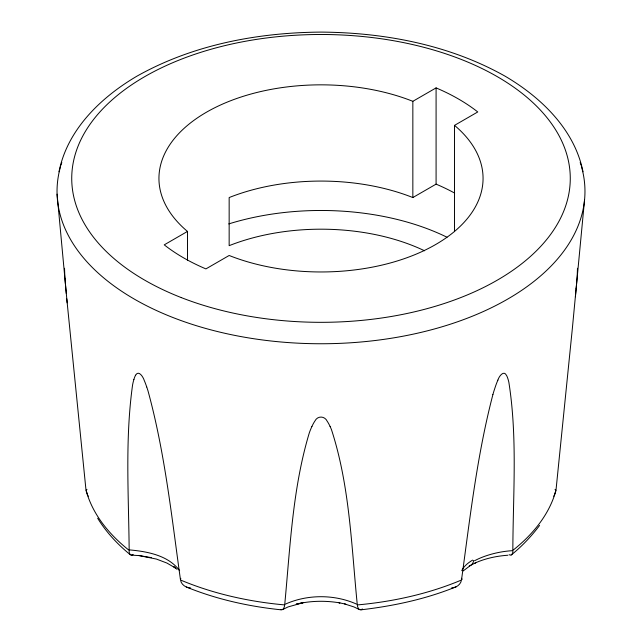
<?xml version="1.0" encoding="UTF-8"?>
<svg xmlns="http://www.w3.org/2000/svg" width="642" height="642" viewBox="0 0 642 642"><rect width="100%" height="100%" fill="white"/><g stroke="black" fill="none" stroke-linecap="round" stroke-linejoin="round"><path stroke-width="0.96" d="M512.846 549.873C513.046 494.099 517.588 437.555 508.841 382.207A107.11 56.023 -55.8 0 0 508.424 380.537L508.135 379.526A59.208 30.985 -55.8 0 0 506.963 376.26A37.886 19.83 -55.8 0 0 506.546 375.466C503.769 369.656 498.818 376.613 497.911 380.12M576.556 284.157L576.179 288.346M575.409 296.756L575.802 292.543A142.291 7.126 -85.8 0 0 576.179 288.282M584.565 199.702L572.335 328.672L556.052 489.645L554.993 489.389M461.574 579.469C470.048 517.588 477.086 455.146 492.896 394.589M58.992 171.783C67.426 129.395 101.131 97.167 137.091 76.077C192.865 44.747 257.538 32.549 321 32.1C384.462 32.549 449.135 44.747 504.909 76.077C540.869 97.167 574.574 129.395 583.008 171.783M577.471 268.26L577.19 276.542A54 2.745 -85.8 0 1 576.548 284.085M133.865 379.518L133.159 382.207A142.291 74.408 55.8 0 0 132.565 385.031C124.957 439.577 128.689 495.006 129.154 549.873C147.122 551.446 168.22 555.25 179.616 570.642M180.803 578.346L180.426 579.469C171.599 516.32 164.874 452.401 147.965 390.753A107.11 56.167 55.7 0 0 147.211 388.41L146.729 386.941M311.908 426.448L310.535 429.634A142.291 108.426 0.1 0 0 309.3 432.893C292.575 488.401 290.176 547.056 284.743 604.419C307.149 594.139 334.851 594.139 357.257 604.419C351.415 546.013 349.786 485.874 331.465 429.634A107.11 81.614 -0.1 0 0 330.638 427.66L330.092 426.448M554.391 495.118L555.996 490.215A237.789 137.284 0 0 1 512.846 550.354C513.255 552.513 511.939 556.429 509.146 554.72M554.319 495.247L553.709 496.242M135.59 375.209C138.752 369.623 143.294 377.207 144.29 380.57A37.894 19.854 55.7 0 1 144.875 381.942A59.216 31.017 55.7 0 1 146.705 386.941M539.585 525.413C531.383 536.383 521.858 546.374 511.217 555.017M362.345 608.921L361.839 609.362M463.211 570.907L470.586 565.393L476.276 562.4L475.08 563.01C485.432 558.412 496.651 556.004 507.926 555.242M280.385 609.499C283.178 611.04 284.542 607.035 284.695 604.916A237.757 137.268 0 0 1 180.514 579.999C181.245 584.766 186.036 587.855 190.626 587.968M282.657 609.547L288.089 606.923L303.112 602.71L296.227 604.146C310.511 600.751 325.478 600.447 339.939 602.91L338.888 602.71L345.773 604.146M361.582 609.539C359.038 611.032 357.377 607.099 357.313 604.924A237.789 137.284 0 0 0 461.486 580.015C460.868 583.947 457.393 586.908 453.597 587.663M133.215 554.536C130.262 556.614 128.793 552.906 129.162 550.354A237.757 137.268 0 0 1 86.028 490.191L87.625 495.11M187.48 231.433L164.24 244.851A194.47 112.278 0 0 0 205.913 268.902L229.154 255.484A162.057 93.563 0 0 0 435.589 244.562A162.057 93.563 0 0 0 454.52 125.375L477.76 111.957A194.47 112.278 0 0 0 436.087 87.898L412.846 101.316A162.057 93.563 0 0 0 206.411 112.246A162.057 93.563 0 0 0 187.48 231.433L187.48 260.5M424.571 250.789A162.057 93.563 0 0 0 229.154 245.669L229.154 197.551A162.057 93.563 0 0 1 412.846 197.551L436.087 184.134A194.47 112.278 0 0 1 454.624 193.065M456.326 586.708C425.879 599.147 393.49 606.024 360.908 609.836L360.956 609.82M87.007 489.389L85.948 489.645L66.784 298.827M453.316 587.727L451.567 587.968M131.112 555.105L139.097 555.603L156.391 559.062L166.888 563.042L175.499 568.018L173.805 566.726L177.048 569.334M281.108 609.828L281.06 609.812C248.663 606.449 216.539 599.307 186.324 586.997M139.097 555.547L151.319 557.641M344.393 603.857L353.919 606.923L359.311 609.515M130.342 554.76C117.614 544.408 106.251 532.234 97.648 518.214M88.299 496.234L87.769 495.359M64.529 268.26L64.85 277.047A37.894 1.934 85.8 0 0 64.978 278.58M57.082 194.141L67.169 302.863M66.303 293.603L65.821 288.346A107.11 5.401 85.8 0 1 65.588 285.786L65.444 284.157A59.216 3.033 85.8 0 1 64.962 278.628M454.52 125.375L454.52 231.634M436.087 87.898L436.087 184.134M412.846 101.316L412.846 197.551M228.777 223.906A194.47 112.278 0 0 1 447.017 237.235M474.615 560.731A44.322 18.819 -10.6 0 1 512.485 550.667M462.136 579.349A44.314 19.453 -7.9 0 1 461.582 578.273M461.775 570.65A44.314 19.453 -7.9 0 1 472.656 560.097M492.887 394.589A142.291 74.649 -55.7 0 1 494.027 390.761L495.279 386.949A54 28.296 -55.7 0 1 497.871 380.12M311.94 426.457A54 41.136 0.1 0 1 314.941 420.967C317.581 415.534 324.86 415.904 327.251 421.329A37.894 28.866 0 0 1 327.942 422.404A59.216 45.109 0 0 1 330.076 426.457M133.897 379.55A54 28.256 55.8 0 1 135.566 375.185M473.684 560.41A14.734 8.506 60 0 1 469.222 565.875M581.564 166.976A263.966 152.395 0 0 1 321 343.751A263.966 152.395 0 0 1 60.436 166.976M60.958 165.187A263.966 152.395 0 0 1 61.809 162.514M580.191 162.514A263.966 152.395 0 0 1 581.042 165.187M181.277 297.591A249.273 143.92 0 0 0 569.639 188.668A249.273 143.92 0 0 0 212.085 48.953A249.273 143.92 0 0 0 181.277 297.591"/></g></svg>
